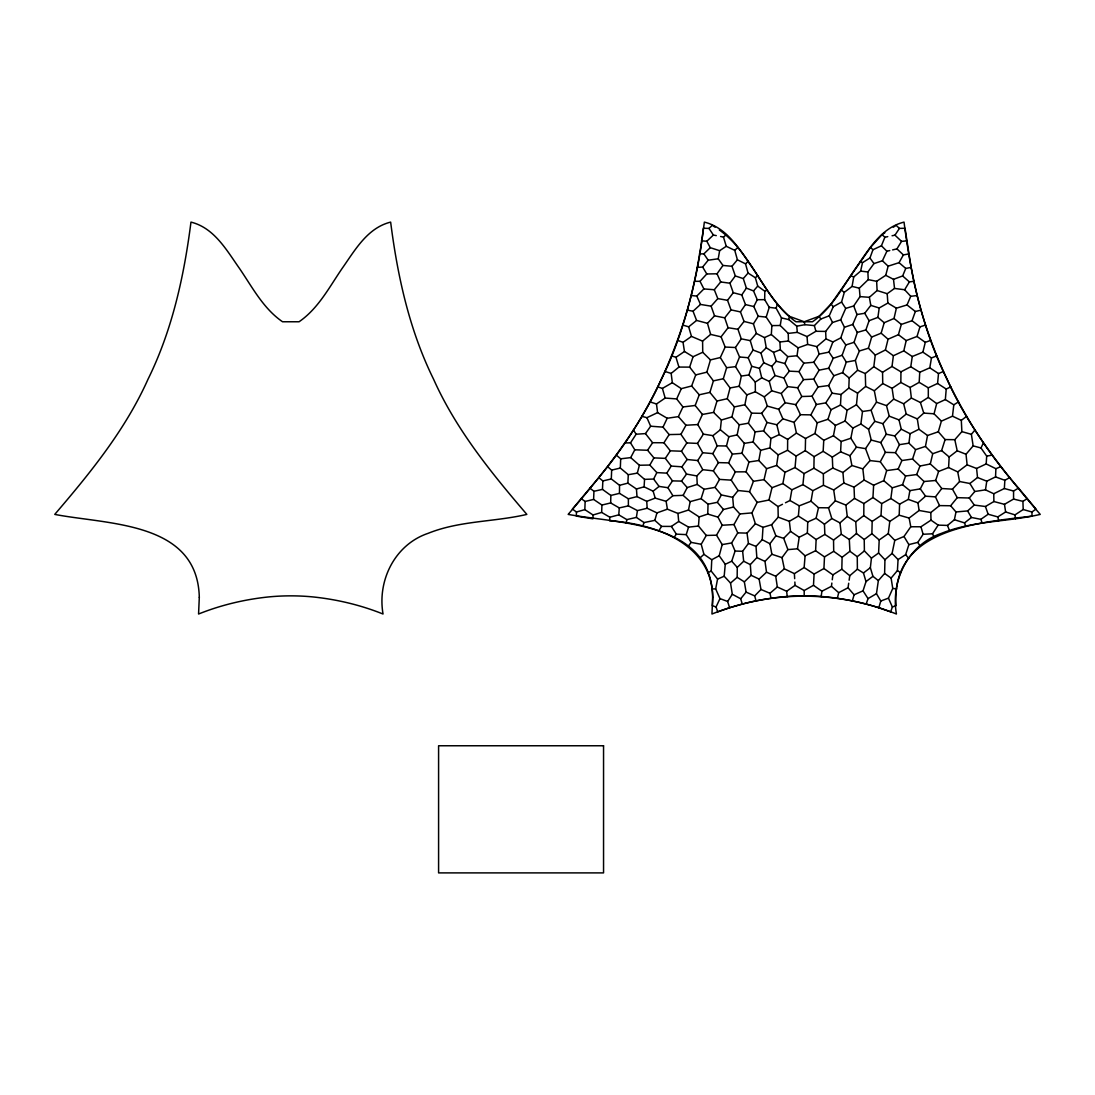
<?xml version="1.0" encoding="UTF-8"?>
<svg xmlns="http://www.w3.org/2000/svg" width="1095" height="1095" viewBox="0 0 1095 1095"><rect width="100%" height="100%" fill="white"/><g stroke="black" fill="none" stroke-linecap="round" stroke-linejoin="round"><path stroke-width="1.5" d="M950.652 505.753L957.263 497.664L969.294 498.006L974.263 505.069L985.432 506.506L993.89 501.537L1004.471 504.33L1013.559 499.06L1013.573 491.025L1018.542 488.096L1035.993 509.079L1031.928 511.995L1023.195 509.531L1014.997 514.883L1005.634 511.967L997.791 516.908L988.155 514.239L980.86 519.331L971.457 517.47L967.583 510.927L955.99 511.967L950.652 505.753L939.524 505.603L930.818 512.542L919.129 510.475L909.137 518.058L899.2 515.197L889.783 521.425L888.264 533.621L879.203 539.944L878.587 553.03L884.938 559.75L884.623 573.438L878.354 580.61L876.465 593.668L880.791 601.004L878.806 607.766L890.673 611.859L892.357 607L888.456 598.157L892.753 588.467L891.111 578.092L884.623 573.438M757.151 502.386L768.977 500.018L777.997 506.574L778.23 517.141L771.605 524.71L762.996 527.338L755.372 523.738L751.923 512.898L757.151 502.386L749.528 491.71L738.085 490.519L731.227 480.144L719.524 479.391L713.338 470.864L702.785 469.687L696.831 475.928L697.228 484.414L704.085 489.26L715.035 487.398L721.359 494.94L717.335 502.318L708.041 504.179L701.101 498.663L690.165 501.62L683.143 495.364L672.877 495.707L666.102 501.318L655.207 498.115L646.748 501.346L637.003 496.61L628.379 498.786L619.483 493.352L619.537 485.304L611.297 478.953L602.839 480.938L598.787 477.612L572.411 509.079L576.463 511.995L584.853 509.64L593.052 514.992L601.648 512.419L609.847 517.237L618.771 514.842L626.819 519.605L636.387 517.415L644.024 522.561L654.837 520.358L661.572 526.38L671.386 526.421L678.708 521.453L677.956 513.445L667.416 509.175L656.945 512.884L647.172 508.258L637.427 510.599L628.379 505.863L619.291 507.916L610.668 502.947L601.935 505.041L593.613 499.429L585.127 501.455L581.034 498.512M878.354 580.61L872.934 576.326L870.361 567.703L871.428 558.149L864.393 550.908L864.229 539.534L856.482 533.511L855.756 521.809L863.791 515.581L863.873 503.549L872.948 497.513L873.632 485.222L883.761 480.664L886.649 470.576L880.284 461.748L870.032 460.598L862.846 468.865L864.119 480.034L873.632 485.222M882.734 383.524L892.096 388.342L900.856 382.456L900.939 371.835L892.001 366.483L882.556 372.286L882.734 383.524L874.33 390.778L876.506 402.125L871.1 410.255L862.504 411.487L856.468 404.753L857.59 393.16L865.652 386.425L865.296 373.559L873.81 366.674L875.261 355.108L868.431 348.21L871.661 337.068L881.146 333.195L884.199 322.724L894.013 318.467L896.381 308.188L907.03 304.944L910.739 296.307L917.076 295.54C934.979 366.551 970.143 433.155 1018.542 488.096M768.977 500.018L772.002 487.699L782.87 483.579L784.978 472.315L795.052 467.524L796.079 456.095L787.565 450.264L787.661 439.396L796.435 433.086L805.55 438.479L814.967 433.497L817.198 422.807L810.875 414.868L800.459 414.704L794.08 422.369L796.435 433.086M733.992 524.546L722.207 525.244L716.527 535.195L706.261 535.441L701.211 544.283L703.934 554.316L711.764 559.737L711.216 571.084L717.567 579.063L715.678 588.918L719.976 598.609L716.048 607L717.718 611.859L729.598 607.766L727.641 601.47L732.309 594.27L730.543 583.06L737.168 577.311L737.263 567.402L731.734 561.201L735.087 551.045L731.624 542.956L737.743 532.868L733.992 524.546L739.837 513.952L751.923 512.898M889.742 250.563L886.882 251.234L882.419 260.774L873.961 263.594L867.883 271.971L868.212 279.636L859.329 288.204L860.027 296.622L853.717 305.943L845.71 308.42L840.7 319.795L844.464 327.254L840.796 337.862L832.884 341.969L829.024 352.111L819.142 354.109L813.79 362.24L803.881 363.157L797.023 355.752L787.77 356.628L780.338 349.716L779.9 341.996L771.318 334.481L771.893 325.598L766.199 317.098L769.237 307.325L764.68 299.647L764.816 291.256L757.726 286.096L755.358 277.733L748.063 273.038L745.531 263.854L737.4 259.789L734.772 250.358L726.259 246.293L723.48 237.081L720.592 236.493M785.485 502.769L789.988 500.497L791.849 489.821L802.922 484.633L804.045 473.601L813.886 468.208L814.105 456.656L805.29 450.62L805.55 438.479M879.203 539.944L871.88 533.676L872.168 521.425L881.01 515.512L881.694 503.618L890.865 498.512L892.261 487.836L883.761 480.664M849.131 580.227L849.775 575.71L841.822 569.208L842.096 557.287L849.925 551.278L849.309 539.493L856.482 533.511M576.463 511.995L576.367 516.115L592.915 518.825L593.052 514.992M610.668 502.947L610.859 495.446L602.469 489.397L593.942 491.285L589.849 488.096M677.956 513.445L688.509 510.024L699.157 516.936L707.753 514.061L708.041 504.179M584.853 509.64L585.127 501.455M832.268 579.775L832.871 574.875L823.933 568.524L824.494 556.89L815.611 550.744L816.131 539.534L807.357 533.087L807.74 521.973L798.378 516.073L789.331 521.316L778.23 517.141M899.2 515.197L899.584 504.165L890.865 498.512M672.877 495.707L667.923 487.713L659.067 486.413L653.633 479.049L644.558 479.364L637.331 473.122L628.297 474.71L620.331 468.044L620.687 458.819L616.389 455.164C664.966 388.93 694.504 309.789 703.346 228.266L708.958 228.39L712.27 225.365L715.09 227.212M601.648 512.419L601.935 505.041M814.105 456.656L823.153 451.332L823.755 440.313L833.432 435.755L835.43 425.421L845.121 421.014L847.092 410.187L840.481 405.027L841.056 394.501L848.803 388.068L849.2 378.008L857.631 370.219L855.373 360.433L859.411 350.975L868.431 348.21M593.613 499.429L593.942 491.285M959.576 481.526L957.728 471.904L948.585 467.551L938.62 471.439L935.65 480.472L941.755 488.521L952.458 489.164L959.576 481.526L969.896 483.497L977.52 477.516L986.773 481.198L995.547 476.9L995.889 468.701L1000.734 466.703M611.297 478.953L611.667 470.111L607.67 466.703L616.389 455.164M1031.928 511.995L1032.037 516.115C976.603 523.013 890.591 528.68 896.066 605.644L892.357 607M602.469 489.397L602.839 480.938M655.207 498.115L653.126 491.203L644.093 486.823L636.441 489L627.873 483.141L628.297 474.71M823.426 485.249L833.692 489.985L835.321 500.812L828.518 507.834L818.499 507.71L811.025 501.209L812.818 490.697L823.426 485.249L823.385 473.807L832.761 468.017L832.309 457.108L840.604 451.811L841.124 441.49L833.432 435.755M794.861 582.02L795.052 585.373L804.195 590.534L813.476 585.319L814.091 574.067L823.933 568.524M900.856 382.456L910.137 387.452L919.184 382.347L919.745 372.259L910.78 366.757L900.939 371.835M948.585 467.551L949.173 456.985L957.208 450.77L966.023 454.261L967.118 464.827L957.728 471.904M891.111 578.092L897.421 570.577L898.064 559.572L892.083 553.399L894.793 540.369L903.991 536.482L910.78 526.75L909.137 518.058M969.294 498.006L974.81 491.491L985.473 489.848L993.754 493.749L1004.348 488.507L1004.854 480.308L1009.604 477.612M644.093 486.823L644.558 479.364M878.806 607.766C834.801 593.75 786.963 592.327 742.287 604.098L740.685 598.76L746.092 592.108L744.354 581.856L751.088 575.286L750.321 564.596L756.85 557.601L756.015 546.405L762.216 539.684L762.996 527.338M967.118 464.827L976.589 468.455L986.184 463.924L986.691 456.109L980.969 447.964L973.154 445.884L966.023 454.261M609.847 517.237L609.587 520.809C658.287 523.821 718.005 546.337 712.325 605.644L716.048 607M618.771 514.842L619.291 507.916M706.261 535.441L698.473 526.038L699.157 516.936M804.127 567.538L805.099 555.849L797.461 548.8L787.894 549.622L782.008 557.629L784.348 568.811L794.381 573.629L804.127 567.538L814.091 574.067M934.049 413.8L923.769 413.102L917.309 418.906L918.924 429.254L927.547 435.495L938.319 431.772L941.385 421.137L934.049 413.8L936.69 403.576L945.341 399.565L946.231 389.053L950.761 386.863M798.378 516.073L799.268 505.822L811.025 501.209M730.543 583.06L724.178 576.244L725.26 564.295L719.196 555.767L722.194 544.585L716.527 535.195M919.184 382.347L928.3 387.822L937.58 383.469L938.511 373.546L943.479 371.451M784.978 472.315L776.615 465.471L778.175 454.863L769.949 447.91L770.921 438.534L763.612 430.896L755.126 431.868L748.405 423.204L751.581 413.13L744.887 404.753L746.817 394.871L739.166 386.275L741.342 376.05L735.553 366.674L739.549 356.984L735.457 347.512L741.26 338.848L737.948 329.28L744.039 321.437L740.466 311.911L745.476 304.574L741.753 294.938L733.267 292.707L729.927 283.222L735.32 275.94L731.98 266.29L737.4 259.789M720.346 429.774L721.359 420.042L713.584 412.404L702.429 414.457L697.761 424.559L703.387 434.126L712.941 435.646L720.346 429.774L728.846 436.7L737.154 434.893L744.34 443.365L741.972 453.248L748.966 461.994L746.065 471.822L753.415 481.294L749.528 491.71M941.385 421.137L952.486 416.182L953.8 404.835L958.536 401.865M837.333 598.376L838.688 592.682L831.461 586.318L831.858 583.046M927.547 435.495L925.439 446.418L915.625 449.634L908.918 443.174L910.123 433.702L918.924 429.254M892.001 366.483L893.383 355.738L903.799 350.852L906.195 340.586L917.021 336.452L919.964 326.858L925.508 325.078M870.032 460.598L865.556 448.649L856.482 447.143L850.856 438.246L852.854 428.09L860.862 423.998L862.504 411.487M840.7 319.795L832.515 322.519L825.657 331.429L815.898 331.292L807.029 336.562L797.324 332.36L796.736 326.187L788.879 319.617L789.331 316.291C761.271 291.516 750.075 251.823 719.333 229.991M884.199 322.724L877.903 317.372L879.203 307.982L887.867 303.055L896.381 308.188M797.023 355.752L798.159 347.84L807.645 344.432L816.843 346.622L825.972 338.875L825.657 331.429M821.14 596.638L821.921 591.218L831.461 586.318M852.348 600.936L854.086 594.777L848.05 587.755L848.693 583.238M910.78 366.757L912.258 356.518L922.893 352.152L925.275 342.338L930.777 340.367M985.473 489.848L986.773 481.198M797.461 548.8L799.213 537.248L807.357 533.087M636.387 517.415L637.427 510.599M798.159 347.84L788.455 340.997L788.236 333.4L780.242 325.502L781.46 317.906L776.15 308.229L777.382 304.027M626.23 523.095L626.819 519.605M919.745 372.259L929.792 367.824L931.462 357.942L936.786 355.875M796.736 326.187L804.907 324.681L814.351 325.598L820.812 319.028L829.23 315.812L833.24 306.723L841.549 302.056L844.327 292.324L852.088 286.397L853.717 276.967L860.629 271.108L862.49 262.69L869.95 257.968L872.961 249.715L881.42 245.786L884.883 237.232L887.758 236.643M731.98 266.29L722.946 265.442L718.224 258.776L719.648 250.687L726.259 246.293M899.584 504.165L908.33 499.388L909.89 490.628L902.54 484.715L892.261 487.836M772.002 487.699L764.05 479.651L766.582 468.687L758.835 460.502L760.655 450.332L753.141 441.942L755.126 431.868M688.509 510.024L690.165 501.62M737.154 434.893L739.235 424.792L731.925 416.88L734.403 406.916L727.244 398.703L730.064 387.958L723.316 378.747L726.628 367.687L720.318 357.545L725.15 347.06L721.085 336.836L710.641 334.413L702.593 341.134L702.73 352.275L710.45 359.899L720.318 357.545M930.818 512.542L930.996 520.152L938.155 525.121L947.503 525.422L954.402 519.728L955.99 511.967M807.74 521.973L816.103 518.236L818.499 507.71M938.62 471.439L930.312 463.979L932.721 453.713L941.604 450.592L945.108 439.574L938.319 431.772M875.261 355.108L885.403 349.976L888.059 339.204L898.42 334.7L901.322 324.421L912.025 320.712L915.352 311.5L920.95 310.131M741.972 453.248L732.418 454.083L726.478 446.007L728.846 436.7M637.331 473.122L639.384 465.252L630.706 457.614L620.687 458.819M868.212 279.636L876.643 281.292L885.732 275.324L888.141 266.181L899.05 262.663L903.375 254.916L908.973 253.903L905.045 228.266L899.433 228.39L896.121 225.365L893.301 227.212M654.837 520.358L656.945 512.884M713.584 412.404L716.992 401.044L709.902 392.407L713.406 380.868L706.85 372.163L710.45 359.899M701.211 544.283L691.082 542.381L686.236 534.634L688.577 527.133L698.473 526.038M701.101 498.663L704.085 489.26M817.198 422.807L827.971 419.289L831.05 409.722L840.481 405.027M898.064 559.572L905.647 554.659L908.877 544.612L903.991 536.482M854.086 594.777L863.024 590.835L866.008 581.596L863.449 572.972L857.385 569.195L857.262 556.698L864.393 550.908M689.658 367.112L678.927 367.071L671.167 373.422L672.33 382.702L681.323 388.657L691.643 385.987L695.722 374.914L689.658 367.112L693.067 356.737L702.73 352.275M794.08 422.369L782.884 418.81L778.682 409.256L767.335 406.108L764.269 396.869L755.358 391.791L755.263 382.1L748.912 374.955L751.731 366.319L748.172 357.736L753.059 350.044L750.253 340.627L756.344 333.427L753.442 323.805L758.219 316.25L753.839 306.559L757.247 299.715L753.524 290.928L746.379 288.122L743.286 278.595L735.32 275.94M859.411 350.975L854.059 342.324L857.303 332.428L852.759 324.462L857.002 314.525L853.717 305.943M886.649 470.576L898.174 469.03L901.897 460.543L912.559 458.997L915.625 449.634M810.875 414.868L816.377 404.507L825.781 402.864L832.036 393.16L828.682 385.522L833.897 375.736L842.63 372.642L846.284 362.116L842.11 355.286L845.833 344.952L854.059 342.324M857.303 332.428L865.885 329.937L869.088 320.712L864.749 313.279L870.799 305.382L869.375 297.306L877.109 290.531L876.643 281.292M902.54 484.715L905.565 476.01L916.707 474.546L924.07 481.513L935.65 480.472M866.118 604.098L868.061 598.623L876.465 593.668M642.724 526.216L644.024 522.561M702.429 414.457L695.202 405.478L699.267 394.789L709.902 392.407M916.707 474.546L919.978 466.032L930.312 463.979M763.612 430.896L766.965 422.451L761.668 413.349L751.581 413.13M842.11 355.286L833.199 358.325L828.655 368.248L819.128 370.178L813.749 379.089L803.538 379.623L799.021 371.629L789.331 371.15L784.937 363.554L787.77 356.628M885.732 275.324L893.506 279.321L902.636 275.954L905.757 268.439L911.136 267.413L908.973 253.903M746.065 471.822L735.32 471.877L728.668 462.884L732.418 454.083M695.202 405.478L682.938 406.957L676.683 398.922L681.323 388.657M728.668 462.884L718.402 462.61L712.831 453.631L702.716 452.741L697.501 443.407L686.839 442.928L680.926 434.332L669.154 434.578L663.009 427.132L667.197 418.263L678.38 416.634L682.938 406.957M980.969 447.964L983.419 442.941M731.227 480.144L735.32 471.877M901.897 460.543L895.464 452.673L899.419 444.666L894.807 435.947L886.279 434.209L882.967 423.697L874.823 421.315L871.1 410.255M653.633 479.049L656.836 472.602L666.814 473.136L672.467 480.883L681.501 481.088L687.222 487.562L697.228 484.414M909.89 490.628L920.293 488.876L924.07 481.513M630.706 457.614L634.799 449.799L630.501 442.845L624.971 442.941M683.143 495.364L687.222 487.562M880.284 461.748L885.362 452.331L880.791 442.585L871.237 440.053L868.568 429.295L860.862 423.998M712.831 453.631L717.157 445.829L712.941 435.646M680.926 434.332L685.963 425.243L697.761 424.559M715.035 487.398L719.524 479.391M639.384 465.252L649.828 465.046L653.92 457.888L665.336 458.367L671.208 466.073L681.898 466.812L686.538 474.08L696.831 475.928M799.021 371.629L803.881 363.157M877.109 290.531L887.21 293.693L894.533 288.437L904.648 289.751L909.384 281.894L913.791 281.305L917.076 295.54M713.338 470.864L718.402 462.61M892.617 249.893L896.928 248.88L901.555 241.379L907.03 240.832M666.814 473.136L671.208 466.073M658.875 530.678L661.572 526.38M697.501 443.407L703.387 434.126M630.501 442.845L636.14 434.222L645.461 433.606L652.593 442.708L663.94 442.763L669.154 434.578M702.785 469.687L697.734 460.543L702.716 452.741M663.94 442.763L670.345 450.811L681.46 451.222L686.839 442.928M908.877 544.612L917.829 542.367L923.112 534.278L932.516 533.785L938.155 525.121M800.459 414.704L795.723 404.63L801.773 396.513L812.025 396.212L818.061 386.946L828.682 385.522M880.791 442.585L886.279 434.209M892.083 235.754L894.957 235.165L899.433 228.39M865.556 448.649L871.237 440.053M634.799 449.799L647.583 450.264L652.593 442.708M665.336 458.367L670.345 450.811M667.923 487.713L672.467 480.883M789.331 316.291L804.195 321.766L819.074 316.291L831.023 304.027L870.511 247.415L882.022 234.617L884.842 232.77M674.328 537.111L676.327 534.127L686.236 534.634M741.753 294.938L746.379 288.122M694.6 281.305L700.02 281.319L706.781 273.969L717.047 273.791L722.946 265.442M645.461 433.606L650.663 426.215L663.009 427.132M681.501 481.088L686.538 474.08M681.898 466.812L687.14 459.517L697.734 460.543M722.207 525.244L717.964 517.127L723.466 509.49L733.54 507.012L739.837 513.952M764.269 396.869L771.742 390.778L781.255 393.502L787.675 386.644L797.612 387.781L803.538 379.623M688.331 546.159L691.082 542.381M737.263 567.402L743.669 561.242L742.629 551.278L748.432 543.435L747.023 533.114L755.372 523.738M756.056 600.936L754.688 595.899L760.97 589.466L759.122 579.104L766.514 572.206L764.994 561.393L771.879 554.262L769.936 543.736L775.89 535.838L771.605 524.71M740.466 311.911L731.008 309.871L727.532 300.304L733.267 292.707M862.846 468.865L851.896 465.498L850.007 455.712L856.482 447.143M919.129 510.475L917.938 502.851L925.549 496.186L935.445 496.87L941.755 488.521M721.085 336.836L728.079 327.72L724.712 317.837L731.008 309.871M771.742 390.778L769.279 381.43L761.723 377.83L759.451 368.331L763.776 362.732L760.957 353.028L753.059 350.044M761.668 413.349L767.335 406.108M868.568 429.295L874.823 421.315M787.675 386.644L783.924 378.035L789.331 371.15M733.54 507.012L732.692 497.308L738.085 490.519M697.269 267.413L702.648 267.043L708.191 260.213L718.224 258.776M598.787 477.612L607.67 466.703M691.328 295.54L696.803 296.074L703.893 288.929L714.296 289.737L720.688 281.949L729.927 283.222M973.154 445.884L971.388 434.332L974.961 429.993M882.967 423.697L889.236 416.155L886.498 405.629L876.506 402.125M743.286 278.595L748.063 273.038M753.524 290.928L757.726 286.096M783.924 378.035L775.055 375.544L771.811 366.332L776.287 361.227L773.563 352.385L766.254 347.786L764.461 337.602L756.344 333.427M945.108 439.574L954.813 439.684L961.875 431.622L961.314 420.37L966.652 416.292M687.441 310.131L693.039 311.24L700.499 304.437L711.12 306.176L717.814 298.606L727.532 300.304M710.641 334.413L707.479 323.312L714.542 315.839L724.712 317.837M894.807 435.947L901.267 429.199L899.009 419.905L889.236 416.155M769.279 381.43L775.055 375.544M775.89 535.838L783.705 538.343L790.535 531.39L789.331 521.316M778.682 409.256L785.142 402.755L795.723 404.63M745.531 263.854L748.049 261.349M760.957 353.028L766.254 347.786M766.965 422.451L776.82 424.75L782.884 418.81M699.418 253.903L703.866 253.862L710.272 247.675L719.648 250.687M734.772 250.358L737.879 247.415M701.375 240.832L706.809 241.242L713.393 235.028L716.281 235.617M699.787 558.176L703.934 554.316M886.498 405.629L893.684 399.1L892.096 388.342M884.938 559.75L892.083 553.399M849.309 539.493L841.316 534.209L839.988 522.89L847.256 516.457L845.901 505.082L854.483 498.403L854.045 487.166L864.119 480.034M755.358 277.733L757.63 275.721M967.583 510.927L974.263 505.069M787.264 596.638L786.621 591.273L777.327 586.975L775.725 576.257L784.348 568.811M771.072 598.376L769.963 593.285L777.327 586.975M849.775 575.71L857.385 569.195M723.48 237.081L726.382 234.617M682.883 325.078L688.659 326.844L696.584 320.438L707.479 323.312M653.126 491.203L659.067 486.413M899.009 419.905L906.249 414.061L917.309 418.906M833.692 489.985L843.821 483.018L842.945 472.506L851.896 465.498M954.402 519.728L964.531 522.89L971.457 517.47M842.096 557.287L833.706 551.319L833.541 540.054L824.85 534.415L824.453 524.218L831.817 518.537L839.988 522.89M864.229 539.534L871.88 533.676M863.449 572.972L870.361 567.703M866.008 581.596L872.934 576.326M893.684 399.1L903.662 403.781L911.355 398.019L910.137 387.452M833.541 540.054L841.316 534.209M871.428 558.149L878.587 553.03M786.621 591.273L795.052 585.373M677.613 340.367L683.034 342.324L691.492 336.411L702.593 341.134M671.618 355.875L675.985 357.298L684.457 351.495L683.034 342.324M649.855 401.865L656.48 403.973L665.171 398.06L676.683 398.922M755.263 382.1L761.723 377.83M910.78 526.75L920.95 526.777L930.996 520.152M911.355 398.019L920.402 402.495L928.314 397.417L928.3 387.822M832.871 574.875L841.822 569.208M1013.559 499.06L1022.922 501.346L1027.37 498.512M824.494 556.89L833.706 551.319M796.079 456.095L805.29 450.62M816.131 539.534L824.85 534.415M847.092 410.187L856.468 404.753M657.63 386.863L662.407 388.41L672.33 382.702M711.764 559.737L719.196 555.767M838.688 592.682L848.05 587.755M777.997 506.574L782.487 504.289M778.175 454.863L787.565 450.264M764.816 291.256L767.198 290.093M805.099 555.849L815.611 550.744M707.644 572.781L711.216 571.084M725.26 564.295L731.734 561.201M641.752 416.292L646.899 417.688L657.589 412.637L667.197 418.263M770.921 438.534L779.243 434.619L787.661 439.396M764.461 337.602L771.318 334.481M717.567 579.063L724.178 576.244M773.563 352.385L780.338 349.716M869.088 320.712L877.903 317.372M880.791 601.004L888.456 598.157M746.817 394.871L755.358 391.791M844.464 327.254L852.759 324.462M841.124 441.49L850.856 438.246M766.582 468.687L776.615 465.471M721.359 420.042L731.925 416.88M729.598 607.766L742.287 604.098M619.537 485.304L627.873 483.141M760.655 450.332L769.949 447.91M695.722 374.914L706.85 372.163M610.859 495.446L619.483 493.352M611.667 470.111L620.331 468.044M716.992 401.044L727.244 398.703M713.406 380.868L723.316 378.747M734.403 406.916L744.887 404.753M846.284 362.116L855.373 360.433M730.064 387.958L739.166 386.275M986.691 456.109L992.015 455.164M739.235 424.792L748.405 423.204M722.194 544.585L731.624 542.956M857.002 314.525L864.749 313.279M744.34 443.365L753.141 441.942M899.419 444.666L908.918 443.174M753.415 481.294L764.05 479.651M748.966 461.994L758.835 460.502M741.342 376.05L748.912 374.955M779.9 341.996L788.455 340.997M788.236 333.4L797.324 332.36M726.628 367.687L735.553 366.674M771.893 325.598L780.242 325.502M757.247 299.715L764.68 299.647M711.64 588.946L715.678 588.918M717.157 445.829L726.478 446.007M737.743 532.868L747.023 533.114M735.087 551.045L742.629 551.278M885.362 452.331L895.464 452.673M725.15 347.06L735.457 347.512M860.027 296.622L869.375 297.306M739.549 356.984L748.172 357.736M758.219 316.25L766.199 317.098M860.629 271.108L867.883 271.971M892.753 588.467L896.764 588.946M769.237 307.325L776.15 308.229M832.036 393.16L841.056 394.501M728.079 327.72L737.948 329.28M741.26 338.848L750.253 340.627M721.359 494.94L732.692 497.308M781.46 317.906L788.879 319.617M745.476 304.574L753.839 306.559M852.088 286.397L859.329 288.204M744.039 321.437L753.442 323.805M751.731 366.319L759.451 368.331M776.287 361.227L784.937 363.554M1004.348 488.507L1013.573 491.025M961.875 431.622L971.388 434.332M707.753 514.061L717.964 517.127M870.799 305.382L879.203 307.982M664.925 371.451L671.167 373.422M771.879 554.262L782.008 557.629M908.33 499.388L917.938 502.851M995.547 476.9L1004.854 480.308M719.976 598.609L727.641 601.47M748.432 543.435L756.015 546.405M843.821 483.018L854.045 487.166M835.321 500.812L845.901 505.082M840.604 451.811L850.007 455.712M850.76 275.721L853.717 276.967M760.97 589.466L769.963 593.285M857.631 370.219L865.296 373.559M766.514 572.206L775.725 576.257M832.761 468.017L842.945 472.506M746.092 592.108L754.688 595.899M763.776 362.732L771.811 366.332M825.972 338.875L832.884 341.969M756.85 557.601L764.994 561.393M952.486 416.182L961.314 420.37M751.088 575.286L759.122 579.104M986.184 463.924L995.889 468.701M865.652 386.425L874.33 390.778M743.669 561.242L750.321 564.596M901.267 429.199L910.123 433.702M762.216 539.684L769.936 543.736M732.309 594.27L740.685 598.76M854.483 498.403L863.873 503.549M789.988 500.497L799.268 505.822M678.708 521.453L688.577 527.133M848.803 388.068L857.59 393.16M813.886 468.208L823.385 473.807M684.457 351.495L693.067 356.737M802.922 484.633L812.818 490.697M860.341 261.349L862.49 262.69M945.341 399.565L953.8 404.835M823.153 451.332L832.309 457.108M847.256 516.457L855.756 521.809M737.168 577.311L744.354 581.856M873.81 366.674L882.556 372.286M937.58 383.469L946.231 389.053M929.792 367.824L938.511 373.546M897.421 570.577L900.747 572.781M903.799 350.852L912.258 356.518M881.01 515.512L889.783 521.425M790.535 531.39L799.213 537.248M922.893 352.152L931.462 357.942M795.052 467.524L804.045 473.601M782.87 483.579L791.849 489.821M872.948 497.513L881.694 503.618M863.791 515.581L872.168 521.425M813.476 585.319L821.921 591.218M841.193 290.093L844.327 292.324M917.021 336.452L925.275 342.338M816.103 518.236L824.453 524.218M885.403 349.976L893.383 355.738M928.314 397.417L936.69 403.576M849.925 551.278L857.262 556.698M898.42 334.7L906.195 340.586M912.025 320.712L919.964 326.858M814.967 433.497L823.755 440.313M907.03 304.944L915.352 311.5M894.013 318.467L901.322 324.421M842.63 372.642L849.2 378.008M827.971 419.289L835.43 425.421M941.604 450.592L949.173 456.985M899.05 262.663L905.757 268.439M881.146 333.195L888.059 339.204M902.636 275.954L909.384 281.894M882.022 234.617L884.883 237.232M845.121 421.014L852.854 428.09M896.928 248.88L903.375 254.916M894.957 235.165L901.555 241.379M870.511 247.415L872.961 249.715M882.419 260.774L888.141 266.181M898.174 469.03L905.565 476.01M912.559 458.997L919.978 466.032M881.42 245.786L886.882 251.234M925.439 446.418L932.721 453.713M888.264 533.621L894.793 540.369M904.648 289.751L910.739 296.307M649.828 465.046L656.836 472.602M678.38 416.634L685.963 425.243M691.643 385.987L699.267 394.789M717.335 502.318L723.466 509.49M905.647 554.659L908.604 558.176M647.583 450.264L653.92 457.888M831.023 304.027L833.24 306.723M865.885 329.937L871.661 337.068M825.781 402.864L831.05 409.722M920.293 488.876L925.549 496.186M869.95 257.968L873.961 263.594M840.796 337.862L845.833 344.952M828.655 368.248L833.897 375.736M681.46 451.222L687.14 459.517M703.866 253.862L708.191 260.213M829.024 352.111L833.199 358.325M813.79 362.24L819.128 370.178M708.958 228.39L713.393 235.028M841.549 302.056L845.71 308.42M863.024 590.835L868.061 598.623M633.43 429.993L636.14 434.222M671.386 526.421L676.327 534.127M819.074 316.291L820.812 319.028M969.896 483.497L974.81 491.491M702.648 267.043L706.781 273.969M917.829 542.367L920.06 546.159M952.458 489.164L957.263 497.664M813.749 379.089L818.061 386.946M706.809 241.242L710.272 247.675M812.025 396.212L816.377 404.507M700.02 281.319L703.893 288.929M829.23 315.812L832.515 322.519M797.612 387.781L801.773 396.513M935.445 496.87L939.524 505.603M932.516 533.785L934.076 537.111M717.047 273.791L720.688 281.949M696.803 296.074L700.499 304.437M646.899 417.688L650.663 426.215M781.255 393.502L785.142 402.755M714.296 289.737L717.814 298.606M693.039 311.24L696.584 320.438M947.503 525.422L949.516 530.678M783.705 538.343L787.894 549.622M711.12 306.176L714.542 315.839M985.432 506.506L988.155 514.239M980.86 519.331L982.174 523.095M964.531 522.89L965.68 526.216M920.402 402.495L923.769 413.102M828.518 507.834L831.817 518.537M816.843 346.622L819.142 354.109M675.985 357.298L678.927 367.071M688.659 326.844L691.492 336.411M920.95 526.777L923.112 534.278M662.407 388.41L665.171 398.06M814.351 325.598L815.898 331.292M997.791 516.908L998.804 520.809M903.662 403.781L906.249 414.061M776.82 424.75L779.243 434.619M804.195 321.766L804.907 324.681M954.813 439.684L957.208 450.77M911.136 267.413L913.791 281.305M666.102 501.318L667.416 509.175M1004.471 504.33L1005.634 511.967M656.48 403.973L657.589 412.637M1014.997 514.883L1015.489 518.825M893.506 279.321L894.533 288.437M976.589 468.455L977.52 477.516M807.029 336.562L807.645 344.432M636.441 489L637.003 496.61M887.21 293.693L887.867 303.055M646.748 501.346L647.172 508.258M794.381 573.629L794.669 578.666M1022.922 501.346L1023.195 509.531M993.754 493.749L993.89 501.537M804.195 590.534L804.195 596.022M628.379 498.786L628.379 505.863M199.304 597.268L198.565 614.021C219.985 605.425 242.584 599.909 265.496 597.268A74.364 23.707 0 0 1 316.099 597.268C339.026 599.909 361.61 605.425 383.045 614.021C377.145 580.418 394.953 544.475 428.159 533.32C459.654 520.618 494.201 522.028 526.846 514.404C491.19 472.725 456.163 429.733 433.579 379.226C409.338 330.06 397.553 276.159 390.641 222.107C367.318 227.883 354.972 250.235 342.092 268.494C329.212 287.314 318.303 308.53 299.058 321.766L282.537 321.766C263.293 308.53 252.384 287.314 239.518 268.494C226.624 250.235 214.291 227.883 190.968 222.107C184.056 276.159 172.271 330.06 148.017 379.226C125.446 429.733 90.42 472.725 54.75 514.404C108.583 524.751 197.428 521.507 199.304 597.268M712.694 597.268L711.955 614.021C733.39 605.425 755.974 599.909 778.901 597.268A74.364 23.707 0 0 1 829.504 597.268C852.416 599.909 875.014 605.425 896.435 614.021C890.536 580.418 908.357 544.475 941.549 533.32C973.044 520.618 1007.605 522.028 1040.25 514.404C1004.58 472.725 969.554 429.733 946.983 379.226C922.729 330.06 910.944 276.159 904.032 222.107C880.709 227.883 868.376 250.235 855.482 268.494C842.616 287.314 831.707 308.53 812.463 321.766L795.942 321.766C776.697 308.53 765.788 287.314 752.908 268.494C740.028 250.235 727.682 227.883 704.359 222.107C697.447 276.159 685.662 330.06 661.421 379.226C638.837 429.733 603.81 472.725 568.154 514.404C621.235 524.094 711.244 522.028 712.694 597.268M603.55 745.763L438.589 745.763L438.589 872.893L603.55 872.893L603.55 745.763"/></g></svg>
